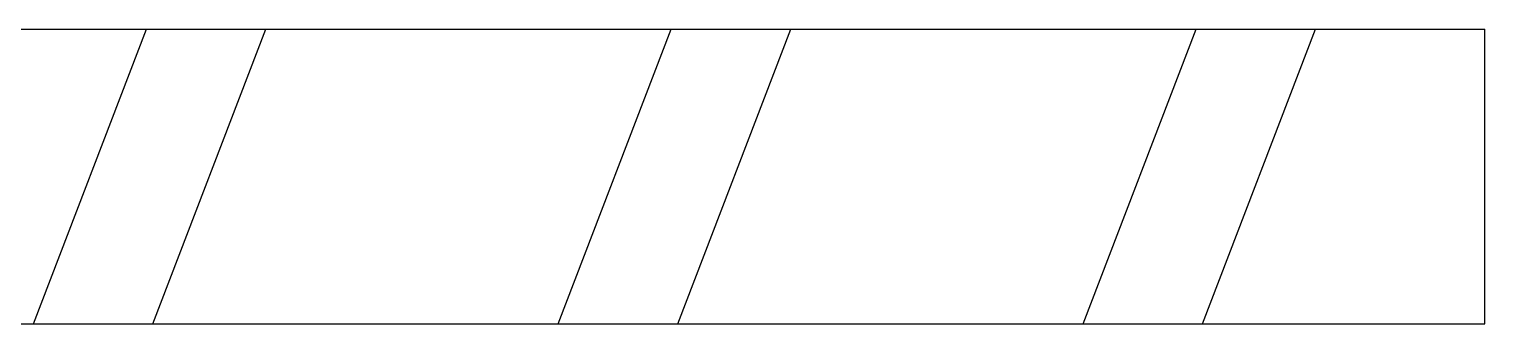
# Model space of a CAD drawing. Extents: x 1382187 to 1725648, y 860327 to 1571294.
# Drawn here: x 1532308 to 1533013, y 1219276 to 1219418 of the extents above; entities that cross this region are included whole.
import ezdxf

# ---------------------------------------------------------------- set-up
doc = ezdxf.new("R2010")
doc.units = 0
doc.header["$LTSCALE"] = 1000
doc.header["$MEASUREMENT"] = 0
doc.layers.add('walraven', color=7, linetype='Continuous')

msp = doc.modelspace()

# ---------------------------------------------------------------- linework, layer by layer
for p, q in [((1530790.06, 1219418.09), (1533013.16, 1219418.09)), ((1532309.83, 1219275.56), (1532364.63, 1219418.09)), ((1532367.73, 1219275.56), (1532422.54, 1219418.09)), ((1532564.13, 1219275.56), (1532618.94, 1219418.09)), ((1532622.04, 1219275.56), (1532676.85, 1219418.09)), ((1532818.44, 1219275.56), (1532873.25, 1219418.09)), ((1532876.35, 1219275.56), (1532931.16, 1219418.09)), ((1533013.16, 1219275.56), (1533013.16, 1219418.09))]:
    msp.add_line(p, q)
at = {"layer": 'walraven'}
msp.add_line((1531631.04, 1219275.56), (1533013.16, 1219275.56), dxfattribs=at)

doc.saveas('drawing.dxf')
